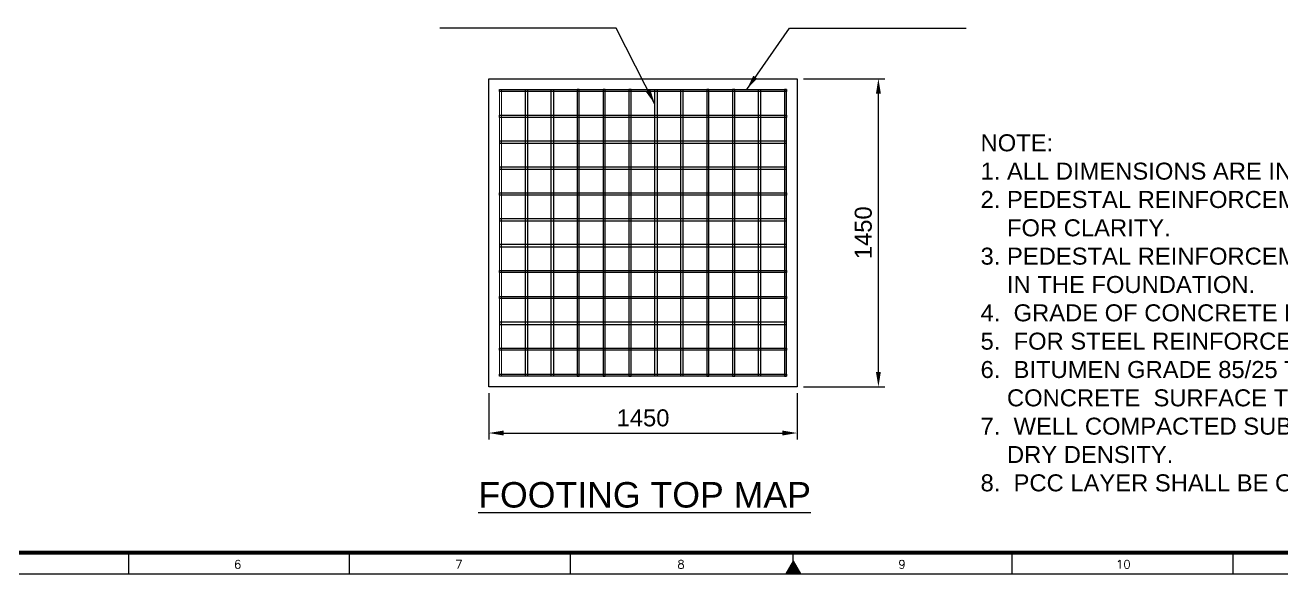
# Model space of a CAD drawing. Header units: millimetres. Extents: x -1055 to 11244, y -20673 to 2560.
# Drawn here: x 5751.5 to 6047, y 1151.8 to 1281 of the extents above; entities that cross this region are included whole.
import ezdxf
from ezdxf.enums import TextEntityAlignment as Align

# ---------------------------------------------------------------- set-up
doc = ezdxf.new("R2010")
doc.units = ezdxf.units.MM
doc.layers.add('BORDER', color=6, linetype='Continuous')
doc.styles.add('ROMANS', font='romans.shx', dxfattribs={"width": 0.8})
doc.styles.get("Standard").update_dxf_attribs({"font": 'arial.ttf'})
doc.dimstyles.new('ISO-25', dxfattribs={"dimtxt": 4, "dimasz": 3.5, "dimexe": 1.5, "dimexo": 1.5, "dimgap": 1.5, "dimtad": 1, "dimtxsty": 'Standard', "dimcen": 0, "dimadec": 0, "dimazin": 0, "dimtfac": 1, "dimtmove": 0, "dimatfit": 3, "dimfxl": 1, "dimarcsym": 0})

# ---------------------------------------------------------------- blocks, each defined once
blk = doc.blocks.new('*D27857')
at = {"color": 0, "lineweight": -2}
for p, q in [((5860.51, 1194.36), (5860.51, 1183.49)), ((5933.01, 1194.36), (5933.01, 1183.49)), ((5864.01, 1184.99), (5929.51, 1184.99))]:
    blk.add_line(p, q, dxfattribs=at)
at = {"color": 0}
for points in [[(5864.01, 1185.57), (5864.01, 1184.4), (5860.51, 1184.99)], [(5929.51, 1184.4), (5929.51, 1185.57), (5933.01, 1184.99)]]:
    blk.add_solid(points, dxfattribs=at)
at = {"layer": 'Defpoints', "color": 0}
for p in [(5860.51, 1195.86), (5933.01, 1195.86), (5933.01, 1184.99)]:
    blk.add_point(p, dxfattribs=at)
at = {"color": 0, "insert": (5896.76, 1188.53), "char_height": 4, "attachment_point": 5}
blk.add_mtext('1450', dxfattribs=at)
blk = doc.blocks.new('*D27858')
at = {"color": 0, "lineweight": -2}
for p, q in [((5934.51, 1268.36), (5953.61, 1268.36)), ((5952.11, 1199.36), (5952.11, 1264.86)), ((5934.51, 1195.86), (5953.61, 1195.86))]:
    blk.add_line(p, q, dxfattribs=at)
at = {"color": 0}
for points in [[(5952.69, 1264.86), (5951.53, 1264.86), (5952.11, 1268.36)], [(5951.53, 1199.36), (5952.69, 1199.36), (5952.11, 1195.86)]]:
    blk.add_solid(points, dxfattribs=at)
at = {"layer": 'Defpoints', "color": 0}
for p in [(5933.01, 1268.36), (5952.11, 1268.36), (5933.01, 1195.86)]:
    blk.add_point(p, dxfattribs=at)
at = {"color": 0, "insert": (5948.57, 1232.11), "char_height": 4, "attachment_point": 5, "rotation": 90}
blk.add_mtext('1450', dxfattribs=at)
blk = doc.blocks.new('A1B')
at = {"layer": 'BORDER', "color": 1}
for p, q in [((264.19, 8), (264.19, 3)), ((316.12, 8), (316.12, 3)), ((368.06, 8), (368.06, 3)), ((471.94, 8), (471.94, 3)), ((523.88, 8), (523.88, 3))]:
    blk.add_line(p, q, dxfattribs=at)
at = {"layer": 'BORDER'}
for p, q in [((420.5, 6), (418.77, 3)), ((420.5, 5), (420.5, 8)), ((420.5, 3), (420.5, 8)), ((420.5, 6), (422.23, 3))]:
    blk.add_line(p, q, dxfattribs=at)
blk.add_lwpolyline([(837, 3), (837, 590), (3, 590), (3, 3)], close=True, dxfattribs=at)
at = {"layer": 'BORDER', "const_width": 1}
blk.add_lwpolyline([(8, 8), (832, 8), (832, 585), (8, 585)], close=True, dxfattribs=at)
at = {"layer": 'BORDER'}
blk.add_solid([(422.23, 3), (418.77, 3), (420.5, 6)], dxfattribs=at)
at = {"layer": 'BORDER', "color": 1, "style": 'ROMANS'}
for s, p in [('6', (289.89, 4.25)), ('7', (341.88, 4.25)), ('8', (394.13, 4.25)), ('9', (446.1, 4.25)), ('10', (498.13, 4.25))]:
    blk.add_text(s, height=2, dxfattribs=at).set_placement(p, align=Align.CENTER)

msp = doc.modelspace()

# ---------------------------------------------------------------- linework, layer by layer
at = {"color": 113, "lineweight": 0}
for p, q in [((5863.006783, 1198.357467), (5863.006783, 1265.857467)), ((5863.006783, 1265.857467), (5930.506783, 1265.857467)), ((5863.006783, 1265.357467), (5930.506783, 1265.357467)), ((5863.506783, 1198.357467), (5863.506783, 1265.857467)), ((5930.506783, 1198.357467), (5930.506783, 1265.857467)), ((5863.006783, 1198.357467), (5930.506783, 1198.357467))]:
    msp.add_line(p, q, dxfattribs=at)
for points in [[(5933.006783, 1195.857467), (5860.506783, 1195.857467), (5860.506783, 1268.357467), (5933.006783, 1268.357467)], [(5863.006783, 1265.857467), (5930.506783, 1265.857467), (5930.506783, 1265.357467), (5863.006783, 1265.357467)], [(5869.597692, 1198.357467), (5869.097692, 1198.357467), (5869.097692, 1265.857467), (5869.597692, 1265.857467)], [(5875.688602, 1198.357467), (5875.188602, 1198.357467), (5875.188602, 1265.857467), (5875.688602, 1265.857467)], [(5881.279511, 1198.357467), (5881.779511, 1198.357467), (5881.779511, 1265.857467), (5881.279511, 1265.857467)], [(5887.37042, 1198.357467), (5887.87042, 1198.357467), (5887.87042, 1265.857467), (5887.37042, 1265.857467)], [(5893.461329, 1198.357467), (5893.961329, 1198.357467), (5893.961329, 1265.857467), (5893.461329, 1265.857467)], [(5900.052238, 1198.357467), (5899.552238, 1198.357467), (5899.552238, 1265.857467), (5900.052238, 1265.857467)], [(5906.143147, 1198.357467), (5905.643147, 1198.357467), (5905.643147, 1265.857467), (5906.143147, 1265.857467)], [(5911.734056, 1198.357467), (5912.234056, 1198.357467), (5912.234056, 1265.857467), (5911.734056, 1265.857467)], [(5917.824965, 1198.357467), (5918.324965, 1198.357467), (5918.324965, 1265.857467), (5917.824965, 1265.857467)], [(5924.415874, 1198.357467), (5923.915874, 1198.357467), (5923.915874, 1265.857467), (5924.415874, 1265.857467)], [(5930.006783, 1198.357467), (5930.506783, 1198.357467), (5930.506783, 1265.857467), (5930.006783, 1265.857467)], [(5863.006783, 1259.766558), (5930.506783, 1259.766558), (5930.506783, 1259.266558), (5863.006783, 1259.266558)], [(5863.006783, 1253.175649), (5930.506783, 1253.175649), (5930.506783, 1253.675649), (5863.006783, 1253.675649)], [(5863.006783, 1247.084739), (5930.506783, 1247.084739), (5930.506783, 1247.584739), (5863.006783, 1247.584739)], [(5863.006783, 1241.49383), (5930.506783, 1241.49383), (5930.506783, 1240.99383), (5863.006783, 1240.99383)], [(5863.006783, 1234.902921), (5930.506783, 1234.902921), (5930.506783, 1235.402921), (5863.006783, 1235.402921)], [(5863.006783, 1228.812012), (5930.506783, 1228.812012), (5930.506783, 1229.312012), (5863.006783, 1229.312012)], [(5863.006783, 1223.221103), (5930.506783, 1223.221103), (5930.506783, 1222.721103), (5863.006783, 1222.721103)], [(5863.006783, 1217.130194), (5930.506783, 1217.130194), (5930.506783, 1216.630194), (5863.006783, 1216.630194)], [(5863.006783, 1210.539285), (5930.506783, 1210.539285), (5930.506783, 1211.039285), (5863.006783, 1211.039285)], [(5863.006783, 1204.948376), (5930.506783, 1204.948376), (5930.506783, 1204.448376), (5863.006783, 1204.448376)], [(5863.006783, 1198.857467), (5930.506783, 1198.857467), (5930.506783, 1198.357467), (5863.006783, 1198.357467)]]:
    msp.add_lwpolyline(points, close=True)

# ---------------------------------------------------------------- block references
msp.add_blockref('A1B', (5511.575072, 1148.838959))

# ---------------------------------------------------------------- texts
at = {"color": 130, "insert": (5976.132513, 1255.279938), "char_height": 4, "width": 255.85688563, "attachment_point": 1}
msp.add_mtext('NOTE:\\P1. ALL DIMENSIONS ARE IN mm.  ELEVATIONS ARE IN METERS.\\P2. PEDESTAL REINFORCEMENT IS NOT DRAWN TO THE SCALE\\P    FOR CLARITY.\\P3. PEDESTAL REINFORCEMENT SHOULD BE FULLY DEVELOPED\\P    IN THE FOUNDATION.\\P4.  GRADE OF CONCRETE FOR FOOTING IS M25.\\P5.  FOR STEEL REINFORCEMENT USE Fe500 BAR.\\P6.  BITUMEN GRADE 85/25 TO BE COATED 2 LAYERES ON FOUNDATION\\P    CONCRETE  SURFACE TO PREVENT MOISTURE.\\P7.  WELL COMPACTED SUBGRADE  TO ACHIEVE 95% MAXIMUM\\P    DRY DENSITY.\\P8.  PCC LAYER SHALL BE OF M10 GRADE.', dxfattribs=at)
at = {"insert": (5858.016944, 1173.446537), "char_height": 6, "width": 215.90196253, "attachment_point": 1}
msp.add_mtext('{\\LFOOTING TOP MAP}', dxfattribs=at)

# ---------------------------------------------------------------- dimensions: what is measured, and where the dimension line sits
dim = msp.add_linear_dim(base=(5952.109731, 1268.357467), p1=(5933.006783, 1195.857467), p2=(5933.006783, 1268.357467), angle=90, dimstyle='ISO-25', override={"dimtxt": 4, "dimlfac": 20})
dim.commit()
dim.dimension.update_dxf_attribs({"geometry": '*D27858', "text_midpoint": (5952.109731, 1232.107467), "dimtype": 160})
dim = msp.add_linear_dim(base=(5933.006783, 1184.986542), p1=(5860.506783, 1195.857467), p2=(5933.006783, 1195.857467), dimstyle='ISO-25', override={"dimtxt": 4, "dimlfac": 20})
dim.commit()
dim.dimension.update_dxf_attribs({"geometry": '*D27857', "text_midpoint": (5896.756783, 1184.986542), "dimtype": 160})

# ---------------------------------------------------------------- leaders
for points in [[(5899.552238, 1262.388056), (5890.466766, 1280.286518), (5848.989209, 1280.286518)], [(5921.149225, 1265.857467), (5931.232608, 1280.286518), (5972.710164, 1280.286518)]]:
    msp.add_leader(points, dimstyle='ISO-25', override={"dimtad": 0})

doc.saveas('drawing.dxf')
